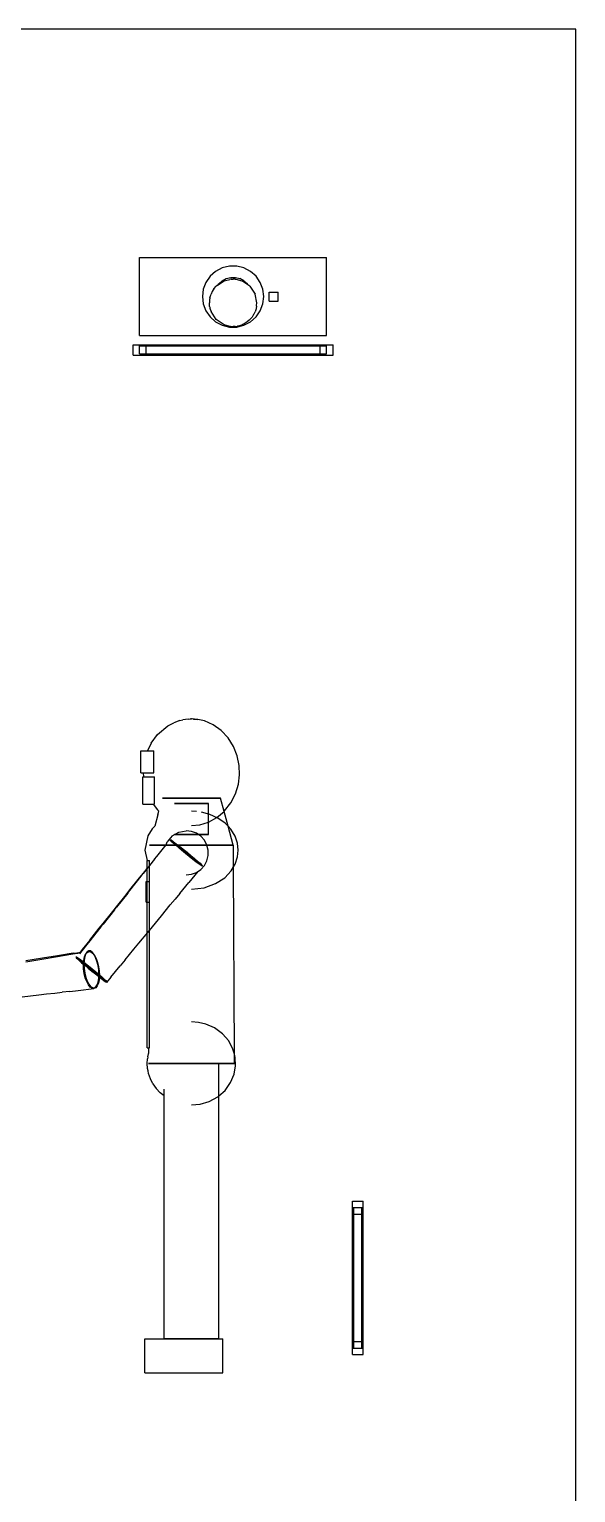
# Model space of a CAD drawing. Header units: millimetres. Extents: x -610 to 577, y -771 to 522.
# Drawn here: x 367 to 577, y -41 to 522 of the extents above; entities that cross this region are included whole.
import ezdxf

# ---------------------------------------------------------------- set-up
doc = ezdxf.new("R2010")
doc.units = ezdxf.units.MM
for name, color, linetype in [('BORDER', 7, 'Continuous'), ('HIDDEN', 8, 'Continuous'), ('VISIBLE', 7, 'Continuous')]:
    doc.layers.add(name, color=color, linetype=linetype)

msp = doc.modelspace()

# ---------------------------------------------------------------- linework, layer by layer
at = {"layer": 'BORDER'}
msp.add_lwpolyline([(-609.94, -771.14), (576.85, -771.14), (576.85, 521.85), (-609.94, 521.85)], close=True, dxfattribs=at)
at = {"layer": 'HIDDEN'}
for points in [[(409, 434), (481, 434)], [(409, 434), (481, 434)], [(409, 404), (409, 434)], [(409, 404), (409, 434)], [(409, 434), (481, 434)], [(409, 404), (409, 434)], [(481, 404), (481, 434)], [(481, 404), (481, 434)], [(481, 404), (481, 434)], [(438.3, 428.71), (436.17, 426.82)], [(440.82, 430.03), (438.3, 428.71)], [(443.58, 430.71), (440.82, 430.03)], [(446.42, 430.71), (443.58, 430.71)], [(449.18, 430.03), (446.42, 430.71)], [(451.7, 428.71), (449.18, 430.03)], [(453.83, 426.82), (451.7, 428.71)], [(434.55, 424.48), (433.54, 421.82)], [(436.17, 426.82), (434.55, 424.48)], [(455.45, 424.48), (453.83, 426.82)], [(456.46, 421.82), (455.45, 424.48)], [(433.54, 421.82), (433.2, 419)], [(433.2, 419), (433.54, 416.18)], [(456.8, 419), (456.46, 421.82)], [(456.46, 416.18), (456.8, 419)], [(458.85, 420.75), (462.35, 420.75)], [(458.85, 420.75), (462.35, 420.75)], [(458.85, 417.25), (458.85, 420.75)], [(458.85, 417.25), (458.85, 420.75)], [(458.85, 420.75), (462.35, 420.75)], [(458.85, 417.25), (458.85, 420.75)], [(458.85, 417.25), (462.35, 417.25)], [(458.85, 417.25), (462.35, 417.25)], [(458.85, 417.25), (462.35, 417.25)], [(462.35, 417.25), (462.35, 420.75)], [(462.35, 417.25), (462.35, 420.75)], [(462.35, 417.25), (462.35, 420.75)], [(433.54, 416.18), (434.55, 413.52)], [(434.55, 413.52), (436.17, 411.18)], [(436.17, 411.18), (438.3, 409.29)], [(451.7, 409.29), (453.83, 411.18)], [(453.83, 411.18), (455.45, 413.52)], [(455.45, 413.52), (456.46, 416.18)], [(438.3, 409.29), (440.82, 407.97)], [(440.82, 407.97), (443.58, 407.29)], [(443.58, 407.29), (446.42, 407.29)], [(446.42, 407.29), (449.18, 407.97)], [(449.18, 407.97), (451.7, 409.29)], [(406.5, 400.5), (483.5, 400.5)], [(406.5, 400.5), (483.5, 400.5)], [(406.5, 396.5), (406.5, 400.5)], [(406.5, 396.5), (406.5, 400.5)], [(406.5, 400.5), (483.5, 400.5)], [(406.5, 400.5), (483.5, 400.5)], [(406.5, 396.5), (406.5, 400.5)], [(406.5, 396.5), (406.5, 400.5)], [(406.5, 400.5), (411.5, 400.5)], [(406.5, 400.5), (411.5, 400.5)], [(406.5, 396.5), (406.5, 400.5)], [(406.5, 396.5), (406.5, 400.5)], [(406.5, 400.5), (483.5, 400.5)], [(406.5, 400.5), (483.5, 400.5)], [(406.5, 396.5), (406.5, 400.5)], [(406.5, 396.5), (406.5, 400.5)], [(406.5, 400.5), (483.5, 400.5)], [(406.5, 396.5), (406.5, 400.5)], [(406.5, 400.5), (411.5, 400.5)], [(406.5, 400.5), (411.5, 400.5)], [(406.5, 396.5), (406.5, 400.5)], [(406.5, 396.5), (406.5, 400.5)], [(409, 404), (481, 404)], [(409, 404), (481, 404)], [(409, 404), (481, 404)], [(409, 400), (481, 400)], [(409, 400), (481, 400)], [(409, 397), (409, 400)], [(409, 397), (409, 400)], [(409, 400), (481, 400)], [(409, 400), (481, 400)], [(409, 397), (409, 400)], [(409, 397), (409, 400)], [(411.5, 396.5), (411.5, 400.5)], [(411.5, 396.5), (411.5, 400.5)], [(411.5, 396.5), (411.5, 400.5)], [(411.5, 396.5), (411.5, 400.5)], [(478.5, 400.5), (483.5, 400.5)], [(478.5, 400.5), (483.5, 400.5)], [(478.5, 396.5), (478.5, 400.5)], [(478.5, 396.5), (478.5, 400.5)], [(478.5, 400.5), (483.5, 400.5)], [(478.5, 400.5), (483.5, 400.5)], [(478.5, 396.5), (478.5, 400.5)], [(478.5, 396.5), (478.5, 400.5)], [(481, 397), (481, 400)], [(481, 397), (481, 400)], [(481, 397), (481, 400)], [(481, 397), (481, 400)], [(483.5, 396.5), (483.5, 400.5)], [(483.5, 396.5), (483.5, 400.5)], [(483.5, 396.5), (483.5, 400.5)], [(483.5, 396.5), (483.5, 400.5)], [(483.5, 396.5), (483.5, 400.5)], [(483.5, 396.5), (483.5, 400.5)], [(483.5, 396.5), (483.5, 400.5)], [(483.5, 396.5), (483.5, 400.5)], [(483.5, 396.5), (483.5, 400.5)], [(483.5, 396.5), (483.5, 400.5)], [(483.5, 396.5), (483.5, 400.5)], [(406.5, 396.5), (483.5, 396.5)], [(406.5, 396.5), (483.5, 396.5)], [(406.5, 396.5), (483.5, 396.5)], [(406.5, 396.5), (483.5, 396.5)], [(406.5, 396.5), (411.5, 396.5)], [(406.5, 396.5), (411.5, 396.5)], [(406.5, 396.5), (483.5, 396.5)], [(406.5, 396.5), (483.5, 396.5)], [(406.5, 396.5), (483.5, 396.5)], [(406.5, 396.5), (411.5, 396.5)], [(406.5, 396.5), (411.5, 396.5)], [(409, 397), (481, 397)], [(409, 397), (481, 397)], [(409, 397), (481, 397)], [(409, 397), (481, 397)], [(478.5, 396.5), (483.5, 396.5)], [(478.5, 396.5), (483.5, 396.5)], [(478.5, 396.5), (483.5, 396.5)], [(478.5, 396.5), (483.5, 396.5)], [(431.48, 256.31), (429, 256.5)], [(409.5, 235.75), (409.5, 244.25)], [(409.5, 244.25), (414.5, 244.25)], [(414.5, 235.75), (414.5, 244.25)], [(409.5, 235.75), (414.5, 235.75)], [(410.25, 223.75), (410.25, 234.25)], [(410.25, 234.25), (414.75, 234.25)], [(414.18, 234.25), (414.75, 234.25)], [(414.75, 223.75), (414.75, 234.25)], [(414.75, 231.97), (414.75, 234.25)], [(414.75, 230.8), (414.75, 231.22)], [(417.8, 226), (417.82, 226)], [(417.99, 226), (417.8, 226)], [(417.82, 226), (418.32, 226)], [(418.78, 226), (417.99, 226)], [(418.32, 226), (419.4, 226)], [(420.09, 226), (418.78, 226)], [(419.4, 226), (420.9, 226)], [(421.72, 226), (420.09, 226)], [(420.9, 226), (422.62, 226)], [(423.29, 226), (421.72, 226)], [(422.62, 226), (424.47, 226)], [(424.55, 226), (423.29, 226)], [(424.47, 226), (425.81, 226)], [(425.98, 226), (424.55, 226)], [(427.55, 226), (425.98, 226)], [(429.23, 226), (427.55, 226)], [(430.97, 226), (429.23, 226)], [(432.91, 226), (430.97, 226)], [(432.15, 226), (433.67, 226)], [(434.93, 226), (432.91, 226)], [(433.67, 226), (435.25, 226)], [(436.89, 226), (434.93, 226)], [(435.25, 226), (436.65, 226)], [(436.65, 226), (437.84, 226)], [(438.71, 226), (436.89, 226)], [(437.84, 226), (439.04, 226)], [(439.86, 226), (438.71, 226)], [(439.04, 226), (439.87, 226)], [(440.2, 226), (439.86, 226)], [(439.87, 226), (440.12, 226)], [(440.12, 226), (440.2, 226)], [(441.54, 220.96), (440.2, 226)], [(410.25, 223.75), (414.75, 223.75)], [(422.5, 224), (422.69, 224)], [(422.69, 224), (422.5, 224)], [(422.69, 224), (423.24, 224)], [(423.24, 224), (422.69, 224)], [(423.24, 224), (424.13, 224)], [(424.13, 224), (423.24, 224)], [(424.13, 224), (425.31, 224)], [(425.31, 224), (424.13, 224)], [(425.31, 224), (426.7, 224)], [(426.7, 224), (425.31, 224)], [(426.7, 224), (428.22, 224)], [(428.22, 224), (426.7, 224)], [(428.22, 224), (429.78, 224)], [(429.78, 224), (428.22, 224)], [(430.87, 220.87), (429, 221)], [(429.78, 224), (431.3, 224)], [(431.3, 224), (429.78, 224)], [(431.3, 224), (432.69, 224)], [(432.69, 224), (431.3, 224)], [(432.69, 224), (433.87, 224)], [(433.87, 224), (432.69, 224)], [(436.05, 219.8), (432.79, 220.66)], [(433.87, 224), (434.76, 224)], [(434.76, 224), (433.87, 224)], [(434.76, 224), (435.31, 224)], [(435.31, 224), (434.76, 224)], [(435.31, 224), (435.5, 224)], [(435.5, 224), (435.31, 224)], [(435.5, 212), (435.5, 224)], [(439.16, 218.38), (436.05, 219.8)], [(438.81, 218.62), (441.54, 220.96)], [(429, 215.5), (432.26, 215.82)], [(432.26, 215.82), (435.59, 216.84)], [(435.59, 216.84), (438.81, 218.62)], [(441.93, 216.44), (439.16, 218.38)], [(443.07, 215.23), (441.93, 216.44)], [(445, 208), (443.07, 215.23)], [(420.78, 210.03), (420.84, 209.94)], [(420.81, 210.03), (420.78, 210.03)], [(420.8, 210.05), (420.89, 210.05)], [(420.81, 209.99), (420.8, 210.05)], [(421.13, 209.83), (420.81, 210.03)], [(421.09, 209.65), (420.81, 209.99)], [(420.84, 209.94), (421.24, 209.55)], [(420.89, 210.05), (421.32, 209.81)], [(421.71, 209.03), (421.09, 209.65)], [(421.8, 209.36), (421.13, 209.83)], [(421.24, 209.55), (421.97, 208.91)], [(421.32, 209.81), (422.09, 209.29)], [(422.64, 208.19), (421.71, 209.03)], [(422.77, 208.62), (421.8, 209.36)], [(421.97, 208.91), (422.99, 208.03)], [(422.09, 209.29), (423.14, 208.52)], [(422.5, 212), (422.69, 212)], [(422.69, 212), (422.5, 212)], [(422.69, 212), (423.24, 212)], [(423.24, 212), (422.69, 212)], [(423.98, 207.68), (422.77, 208.62)], [(423.14, 208.52), (424.42, 207.55)], [(423.24, 212), (424.13, 212)], [(424.13, 212), (423.24, 212)], [(424.13, 212), (425.31, 212)], [(425.31, 212), (424.13, 212)], [(425.31, 212), (426.7, 212)], [(426.7, 212), (425.31, 212)], [(426.7, 212), (428.22, 212)], [(428.22, 212), (426.7, 212)], [(429.03, 213.25), (427, 213.5)], [(428.22, 212), (429.78, 212)], [(429.78, 212), (428.22, 212)], [(430.95, 212.53), (429.03, 213.25)], [(429.78, 212), (431.3, 212)], [(431.3, 212), (429.78, 212)], [(432.64, 211.36), (430.95, 212.53)], [(431.3, 212), (432.69, 212)], [(432.69, 212), (431.3, 212)], [(434, 209.83), (432.64, 211.36)], [(432.69, 212), (433.87, 212)], [(433.87, 212), (432.69, 212)], [(433.87, 212), (434.76, 212)], [(434.76, 212), (433.87, 212)], [(434.95, 208.01), (434, 209.83)], [(434.76, 212), (435.31, 212)], [(435.31, 212), (434.76, 212)], [(435.31, 212), (435.5, 212)], [(435.5, 212), (435.31, 212)], [(412.83, 208), (412.88, 208)], [(413.03, 208), (412.83, 208)], [(412.88, 208), (413.63, 208)], [(413, 208), (413.13, 208)], [(413.11, 208), (413, 208)], [(414.03, 208), (413.03, 208)], [(414, 208), (413.11, 208)], [(413.13, 208), (414.06, 208)], [(413.63, 208), (415.14, 208)], [(415.66, 208), (414, 208)], [(415.75, 208), (414.03, 208)], [(414.06, 208), (415.75, 208)], [(415.14, 208), (417.21, 208)], [(417.85, 208), (415.66, 208)], [(417.95, 208), (415.75, 208)], [(415.75, 208), (417.95, 208)], [(417.21, 208), (419.59, 208)], [(420.04, 208), (417.85, 208)], [(420.11, 208), (417.95, 208)], [(417.95, 208), (420.42, 208)], [(419.59, 208), (422.13, 208)], [(421.74, 208), (420.04, 208)], [(421.8, 208), (420.11, 208)], [(420.42, 208), (423.1, 208)], [(423.64, 208), (421.74, 208)], [(423.68, 208), (421.8, 208)], [(422.13, 208), (424.78, 208)], [(423.82, 207.15), (422.64, 208.19)], [(422.99, 208.03), (424.24, 206.98)], [(423.1, 208), (425.94, 208)], [(425.76, 208), (423.64, 208)], [(425.78, 208), (423.68, 208)], [(425.19, 205.99), (423.82, 207.15)], [(425.37, 206.58), (423.98, 207.68)], [(424.24, 206.98), (425.66, 205.82)], [(424.42, 207.55), (425.84, 206.43)], [(424.78, 208), (427.19, 208)], [(426.67, 204.77), (425.19, 205.99)], [(426.85, 205.39), (425.37, 206.58)], [(425.66, 205.82), (427.15, 204.61)], [(428.06, 208), (425.76, 208)], [(428.05, 208), (425.78, 208)], [(425.84, 206.43), (427.33, 205.23)], [(425.94, 208), (428.76, 208)], [(428.16, 203.57), (426.67, 204.77)], [(428.34, 204.18), (426.85, 205.39)], [(427.15, 204.61), (428.63, 203.42)], [(427.19, 208), (429.51, 208)], [(427.33, 205.23), (428.81, 204.01)], [(430.44, 208), (428.05, 208)], [(430.49, 208), (428.06, 208)], [(429.58, 202.45), (428.16, 203.57)], [(429.76, 203.02), (428.34, 204.18)], [(428.63, 203.42), (430.02, 202.32)], [(428.76, 208), (431.44, 208)], [(428.81, 204.01), (430.18, 202.85)], [(429.51, 208), (431.89, 208)], [(431.01, 201.97), (429.76, 203.02)], [(430.18, 202.85), (431.36, 201.81)], [(432.87, 208), (430.44, 208)], [(433.23, 208), (430.49, 208)], [(431.44, 208), (433.87, 208)], [(431.89, 208), (434.28, 208)], [(435.53, 208), (432.87, 208)], [(436.19, 208), (433.23, 208)], [(433.87, 208), (436.22, 208)], [(434.28, 208), (436.57, 208)], [(435.44, 206.02), (434.95, 208.01)], [(434.95, 201.99), (435.44, 203.98)], [(435.44, 203.98), (435.44, 206.02)], [(438.48, 208), (435.53, 208)], [(439.16, 208), (436.19, 208)], [(436.22, 208), (438.39, 208)], [(436.57, 208), (438.69, 208)], [(438.39, 208), (440.31, 208)], [(441.41, 208), (438.48, 208)], [(438.69, 208), (440.56, 208)], [(442.07, 208), (439.16, 208)], [(440.31, 208), (441.92, 208)], [(440.56, 208), (442.58, 208)], [(444.01, 208), (441.41, 208)], [(441.92, 208), (443.53, 208)], [(444.26, 208), (442.07, 208)], [(442.58, 208), (444.13, 208)], [(443.53, 208), (444.61, 208)], [(445.17, 208), (444.01, 208)], [(444.13, 208), (444.93, 208)], [(445, 208), (444.26, 208)], [(444.61, 208), (444.91, 208)], [(444.91, 208), (445, 208)], [(444.93, 208), (445.17, 208)], [(445.2, 199.63), (445.17, 208)], [(411.9, 130), (411.9, 202)], [(411.9, 202), (412.9, 202)], [(411.9, 174.09), (411.9, 198.86)], [(411.99, 202), (412.9, 202)], [(412.9, 130), (412.9, 202)], [(412.9, 130), (412.9, 202)], [(429.03, 196.75), (430.95, 197.47)], [(429.03, 196.75), (430.95, 197.47)], [(430.86, 201.48), (429.58, 202.45)], [(430.02, 202.32), (431.23, 201.38)], [(431.91, 200.71), (430.86, 201.48)], [(430.95, 197.47), (432.64, 198.64)], [(430.95, 197.47), (431.45, 197.82)], [(432.03, 201.09), (431.01, 201.97)], [(431.23, 201.38), (432.2, 200.64)], [(431.36, 201.81), (432.29, 200.97)], [(432.68, 200.19), (431.91, 200.71)], [(432.76, 200.45), (432.03, 201.09)], [(432.2, 200.64), (432.87, 200.17)], [(432.29, 200.97), (432.91, 200.35)], [(432.64, 198.64), (434, 200.17)], [(433.11, 199.95), (432.68, 200.19)], [(433.16, 200.06), (432.76, 200.45)], [(432.87, 200.17), (433.19, 199.97)], [(432.91, 200.35), (433.19, 200.01)], [(433.2, 199.95), (433.11, 199.95)], [(433.22, 199.97), (433.16, 200.06)], [(433.19, 200.01), (433.2, 199.95)], [(433.19, 199.97), (433.22, 199.97)], [(434, 200.17), (434.95, 201.99)], [(441.79, 195.44), (444.28, 198.06)], [(444.28, 198.06), (445.2, 199.63)], [(411.6, 186), (411.6, 194)], [(411.6, 194), (412.8, 194)], [(411.6, 186), (411.6, 194)], [(411.6, 194), (412.8, 194)], [(412.8, 186), (412.8, 194)], [(412.8, 186), (412.8, 194)], [(427, 196.5), (429.03, 196.75)], [(427, 196.5), (429.03, 196.75)], [(429, 191), (433.9, 191.57)], [(433.9, 191.57), (438.29, 193.15)], [(438.29, 193.15), (441.79, 195.44)], [(411.6, 186), (412.8, 186)], [(411.6, 186), (412.8, 186)], [(384.67, 164.62), (384.73, 164.53)], [(384.7, 164.62), (384.67, 164.62)], [(384.69, 164.95), (384.77, 164.95)], [(384.69, 164.9), (384.69, 164.95)], [(384.96, 164.57), (384.69, 164.9)], [(385, 164.43), (384.7, 164.62)], [(384.73, 164.53), (385.1, 164.17)], [(384.77, 164.95), (385.18, 164.72)], [(385.54, 164), (384.96, 164.57)], [(385.56, 164.03), (385, 164.43)], [(385.1, 164.17), (385.78, 163.56)], [(385.18, 164.72), (385.9, 164.24)], [(386.41, 163.2), (385.54, 164)], [(385.78, 163.56), (386.74, 162.75)], [(385.9, 164.24), (386.88, 163.52)], [(386.88, 163.52), (388.08, 162.61)], [(387.47, 162.56), (387.54, 163.6)], [(387.54, 163.6), (387.82, 164.95)], [(387.7, 163.74), (387.62, 162.15)], [(387.94, 165.13), (387.7, 163.74)], [(387.82, 164.95), (388.26, 166.02)], [(388.33, 166.23), (387.94, 165.13)], [(388.26, 166.02), (388.83, 166.72)], [(388.85, 166.98), (388.33, 166.23)], [(388.83, 166.72), (389.47, 167.03)], [(389.46, 167.34), (388.85, 166.98)], [(389.54, 167.35), (389.46, 167.34)], [(389.47, 167.03), (390.22, 166.93)], [(390.13, 167.28), (389.54, 167.35)], [(390.83, 166.81), (390.13, 167.28)], [(390.22, 166.93), (390.96, 166.41)], [(391.5, 165.96), (390.83, 166.81)], [(390.96, 166.41), (391.67, 165.52)], [(392.12, 164.78), (391.5, 165.96)], [(391.67, 165.52), (392.32, 164.3)], [(392.64, 163.33), (392.12, 164.78)], [(392.32, 164.3), (392.86, 162.83)], [(393.04, 161.7), (392.64, 163.33)], [(387.52, 162.23), (386.41, 163.2)], [(386.74, 162.75), (387.91, 161.76)], [(388.81, 161.15), (387.52, 162.23)], [(387.62, 162.15), (387.71, 160.45)], [(387.71, 160.45), (387.96, 158.73)], [(387.91, 161.76), (389.24, 160.67)], [(387.96, 158.73), (388.36, 157.1)], [(388.08, 162.61), (389.41, 161.56)], [(390.19, 160), (388.81, 161.15)], [(389.24, 160.67), (390.64, 159.53)], [(389.41, 161.56), (390.81, 160.43)], [(391.59, 158.88), (390.19, 160)], [(390.64, 159.53), (392.03, 158.42)], [(390.81, 160.43), (392.19, 159.29)], [(392.92, 157.83), (391.59, 158.88)], [(392.03, 158.42), (393.33, 157.39)], [(392.19, 159.29), (393.48, 158.2)], [(392.86, 162.83), (393.26, 161.18)], [(394.12, 156.91), (392.92, 157.83)], [(393.29, 159.98), (393.04, 161.7)], [(393.26, 161.18), (393.5, 159.47)], [(393.38, 158.28), (393.29, 159.98)], [(393.3, 156.69), (393.38, 158.28)], [(393.48, 158.2), (394.59, 157.23)], [(393.5, 159.47), (393.57, 157.77)], [(393.57, 157.77), (393.53, 157.24)], [(388.36, 157.1), (388.88, 155.65)], [(388.88, 155.65), (389.5, 154.47)], [(389.5, 154.47), (390.17, 153.62)], [(390.17, 153.62), (390.87, 153.15)], [(390.87, 153.15), (391.41, 153.07)], [(391.41, 153.07), (391.54, 153.1)], [(391.54, 153.1), (392.15, 153.45)], [(392.15, 153.45), (392.67, 154.21)], [(392.67, 154.21), (393.06, 155.31)], [(393.06, 155.31), (393.3, 156.69)], [(393.33, 157.39), (393.53, 157.23)], [(395.1, 156.19), (394.12, 156.91)], [(394.59, 157.23), (395.46, 156.43)], [(395.82, 155.71), (395.1, 156.19)], [(395.46, 156.43), (396.04, 155.86)], [(396.23, 155.48), (395.82, 155.71)], [(396.04, 155.86), (396.31, 155.53)], [(396.31, 155.48), (396.23, 155.48)], [(396.31, 155.53), (396.31, 155.48)], [(431.71, 139.79), (429, 140)], [(434.5, 139.14), (431.71, 139.79)], [(437.88, 137.65), (434.5, 139.14)], [(440.9, 135.43), (437.88, 137.65)], [(443.32, 132.63), (440.9, 135.43)], [(411.9, 130), (412.9, 130)], [(412.54, 130), (412.9, 130)], [(444.97, 129.47), (443.32, 132.63)], [(412.5, 124), (412.52, 124)], [(412.79, 124), (412.5, 124)], [(412.52, 124), (413.13, 124)], [(413.92, 124), (412.79, 124)], [(413.13, 124), (414.55, 124)], [(415.73, 124), (413.92, 124)], [(414.55, 124), (415.39, 124)], [(417.99, 124), (415.73, 124)], [(420.18, 124), (417.99, 124)], [(418.5, 124), (418.81, 124)], [(418.81, 124), (418.5, 124)], [(418.5, 124), (418.81, 124)], [(418.81, 124), (418.5, 124)], [(418.81, 124), (419.7, 124)], [(419.7, 124), (418.81, 124)], [(418.81, 124), (419.7, 124)], [(419.7, 124), (418.81, 124)], [(419.7, 124), (421.14, 124)], [(421.14, 124), (419.7, 124)], [(419.7, 124), (421.14, 124)], [(421.14, 124), (419.7, 124)], [(421.91, 124), (420.18, 124)], [(421.14, 124), (423.04, 124)], [(423.04, 124), (421.14, 124)], [(421.14, 124), (423.04, 124)], [(423.04, 124), (421.14, 124)], [(423.85, 124), (421.91, 124)], [(423.04, 124), (425.28, 124)], [(425.28, 124), (423.04, 124)], [(423.04, 124), (425.28, 124)], [(425.28, 124), (423.04, 124)], [(425.99, 124), (423.85, 124)], [(425.28, 124), (427.73, 124)], [(427.73, 124), (425.28, 124)], [(425.28, 124), (427.73, 124)], [(427.73, 124), (425.28, 124)], [(428.3, 124), (425.99, 124)], [(427.73, 124), (430.27, 124)], [(430.27, 124), (427.73, 124)], [(427.73, 124), (430.27, 124)], [(430.27, 124), (427.73, 124)], [(430.72, 124), (428.3, 124)], [(430.27, 124), (432.72, 124)], [(432.72, 124), (430.27, 124)], [(430.27, 124), (432.72, 124)], [(432.72, 124), (430.27, 124)], [(433.18, 124), (430.72, 124)], [(432.72, 124), (434.96, 124)], [(434.96, 124), (432.72, 124)], [(432.72, 124), (434.96, 124)], [(434.96, 124), (432.72, 124)], [(435.85, 124), (433.18, 124)], [(434.96, 124), (436.86, 124)], [(436.86, 124), (434.96, 124)], [(434.96, 124), (436.86, 124)], [(436.86, 124), (434.96, 124)], [(438.81, 124), (435.85, 124)], [(436.86, 124), (438.3, 124)], [(438.3, 124), (436.86, 124)], [(436.86, 124), (438.3, 124)], [(438.3, 124), (436.86, 124)], [(438.3, 124), (439.19, 124)], [(439.19, 124), (438.3, 124)], [(438.3, 124), (439.19, 124)], [(439.19, 124), (438.3, 124)], [(441.75, 124), (438.81, 124)], [(439.19, 124), (439.5, 124)], [(439.5, 124), (439.19, 124)], [(439.19, 124), (439.5, 124)], [(439.5, 124), (439.19, 124)], [(439.5, 114.01), (439.5, 124)], [(439.5, 18), (439.5, 124)], [(441.16, 124), (441.47, 124)], [(444.34, 124), (441.75, 124)], [(442.19, 124), (443.61, 124)], [(443.61, 124), (444.77, 124)], [(445.5, 124), (444.34, 124)], [(445.49, 127.54), (444.97, 129.47)], [(445.15, 124), (445.5, 124)], [(445.5, 124), (445.49, 127.54)], [(429, 108), (432.4, 108.32)], [(432.4, 108.32), (435.85, 109.36)], [(435.85, 109.36), (439.12, 111.15)], [(439.12, 111.15), (439.5, 111.48)], [(491, 71), (495, 71)], [(491, 66), (491, 71)], [(491, 68.5), (495, 68.5)], [(491, 68.5), (495, 68.5)], [(491, 14.5), (491, 68.5)], [(491, 14.5), (491, 68.5)], [(491, 68.5), (495, 68.5)], [(491, 14.5), (491, 68.5)], [(491.5, 68.5), (494.5, 68.5)], [(491.5, 68.5), (494.5, 68.5)], [(491.5, 14.5), (491.5, 68.5)], [(491.5, 14.5), (491.5, 68.5)], [(494.5, 14.5), (494.5, 68.5)], [(494.5, 14.5), (494.5, 68.5)], [(495, 66), (495, 71)], [(495, 14.5), (495, 68.5)], [(495, 14.5), (495, 68.5)], [(495, 14.5), (495, 68.5)], [(491, 66), (495, 66)], [(411, 5), (411, 18)], [(411, 18), (441, 18)], [(411, 5), (411, 18)], [(411, 18), (441, 18)], [(411, 5), (411, 18)], [(411, 18), (441, 18)], [(418.5, 18), (418.81, 18)], [(418.81, 18), (418.5, 18)], [(418.5, 18), (418.81, 18)], [(418.81, 18), (418.5, 18)], [(418.81, 18), (419.7, 18)], [(419.7, 18), (418.81, 18)], [(418.81, 18), (419.7, 18)], [(419.7, 18), (418.81, 18)], [(419.7, 18), (421.14, 18)], [(421.14, 18), (419.7, 18)], [(419.7, 18), (421.14, 18)], [(421.14, 18), (419.7, 18)], [(421.14, 18), (422.88, 18)], [(423.04, 18), (421.14, 18)], [(421.14, 18), (423.04, 18)], [(423.04, 18), (421.14, 18)], [(425.28, 18), (423.04, 18)], [(423.04, 18), (425.28, 18)], [(425.28, 18), (423.04, 18)], [(427.73, 18), (425.28, 18)], [(425.28, 18), (427.73, 18)], [(427.73, 18), (425.28, 18)], [(430.27, 18), (427.73, 18)], [(427.73, 18), (430.27, 18)], [(430.27, 18), (427.73, 18)], [(432.72, 18), (430.27, 18)], [(430.27, 18), (432.72, 18)], [(432.72, 18), (430.27, 18)], [(434.96, 18), (432.72, 18)], [(432.72, 18), (434.96, 18)], [(434.96, 18), (432.72, 18)], [(436.86, 18), (434.96, 18)], [(434.96, 18), (436.86, 18)], [(436.86, 18), (434.96, 18)], [(435.12, 18), (436.86, 18)], [(436.86, 18), (438.3, 18)], [(438.3, 18), (436.86, 18)], [(436.86, 18), (438.3, 18)], [(438.3, 18), (436.86, 18)], [(438.3, 18), (439.19, 18)], [(439.19, 18), (438.3, 18)], [(438.3, 18), (439.19, 18)], [(439.19, 18), (438.3, 18)], [(439.19, 18), (439.5, 18)], [(439.5, 18), (439.19, 18)], [(439.19, 18), (439.5, 18)], [(439.5, 18), (439.19, 18)], [(441, 5), (441, 18)], [(441, 5), (441, 18)], [(441, 5), (441, 18)], [(491, 17), (495, 17)], [(491, 12), (491, 17)], [(495, 12), (495, 17)], [(491, 14.5), (495, 14.5)], [(491, 14.5), (495, 14.5)], [(491, 14.5), (495, 14.5)], [(491, 12), (495, 12)], [(491.5, 14.5), (494.5, 14.5)], [(491.5, 14.5), (494.5, 14.5)], [(411, 5), (441, 5)], [(411, 5), (441, 5)], [(411, 5), (441, 5)]]:
    msp.add_lwpolyline(points, dxfattribs=at)
at = {"layer": 'VISIBLE'}
for points in [[(409, 434), (481, 434)], [(409, 404), (409, 434)], [(481, 404), (481, 434)], [(438.3, 428.71), (436.17, 426.82)], [(440.82, 430.03), (438.3, 428.71)], [(443.58, 430.71), (440.82, 430.03)], [(446.42, 430.71), (443.58, 430.71)], [(449.18, 430.03), (446.42, 430.71)], [(451.7, 428.71), (449.18, 430.03)], [(453.83, 426.82), (451.7, 428.71)], [(434.55, 424.48), (433.54, 421.82)], [(436.17, 426.82), (434.55, 424.48)], [(437.61, 421.94), (438.55, 423.05)], [(438.86, 423.21), (438.55, 423.05)], [(438.86, 423.21), (441.61, 425.07)], [(439.08, 423.36), (439.46, 423.91)], [(440.8, 425.09), (439.46, 423.91)], [(440.8, 425.09), (442.38, 425.92)], [(441.61, 425.07), (443.79, 425.64)], [(442.38, 425.92), (444.11, 426.35)], [(444.31, 425.69), (443.79, 425.64)], [(444.11, 426.35), (445.89, 426.35)], [(444.31, 425.69), (445, 425.72)], [(445.82, 425.68), (445, 425.72)], [(445.82, 425.68), (445.99, 425.67)], [(445.89, 426.35), (447.62, 425.92)], [(445.99, 425.67), (446.1, 425.65)], [(446.1, 425.65), (448.39, 425.07)], [(449.2, 425.09), (447.62, 425.92)], [(451.45, 423.05), (448.39, 425.07)], [(449.2, 425.09), (450.54, 423.91)], [(450.87, 423.43), (450.54, 423.91)], [(451.45, 423.05), (453.48, 419.96)], [(455.45, 424.48), (453.83, 426.82)], [(456.46, 421.82), (455.45, 424.48)], [(433.54, 421.82), (433.2, 419)], [(433.2, 419), (433.54, 416.18)], [(435.93, 417.56), (435.88, 416.6)], [(435.98, 417.92), (435.93, 417.56)], [(436.02, 418.22), (435.98, 417.92)], [(436.09, 418.53), (436.02, 418.22)], [(436.09, 418.53), (436.17, 418.88)], [(436.17, 418.88), (436.52, 419.96)], [(437.01, 421), (436.52, 419.96)], [(437.37, 421.59), (437.01, 421)], [(437.61, 421.94), (437.37, 421.59)], [(454.12, 416.6), (453.48, 419.96)], [(456.8, 419), (456.46, 421.82)], [(456.46, 416.18), (456.8, 419)], [(458.85, 420.75), (462.35, 420.75)], [(458.85, 417.25), (458.85, 420.75)], [(458.85, 417.25), (462.35, 417.25)], [(462.35, 417.25), (462.35, 420.75)], [(433.54, 416.18), (434.55, 413.52)], [(434.55, 413.52), (436.17, 411.18)], [(435.94, 415.56), (435.88, 416.6)], [(435.99, 415.21), (435.94, 415.56)], [(435.99, 415.21), (436.04, 414.9)], [(436.04, 414.9), (436.1, 414.6)], [(436.1, 414.6), (436.19, 414.23)], [(436.17, 411.18), (438.3, 409.29)], [(436.19, 414.23), (436.52, 413.24)], [(438.55, 410.15), (436.52, 413.24)], [(451.7, 409.29), (453.83, 411.18)], [(452.31, 411.15), (452.08, 410.85)], [(452.91, 412.06), (452.31, 411.15)], [(452.91, 412.06), (453.1, 412.41)], [(453.1, 412.41), (453.45, 413.16)], [(453.83, 414.32), (453.45, 413.16)], [(453.91, 414.67), (453.83, 414.32)], [(453.83, 411.18), (455.45, 413.52)], [(453.98, 414.98), (453.91, 414.67)], [(454.02, 415.28), (453.98, 414.98)], [(454.02, 415.28), (454.07, 415.64)], [(454.07, 415.64), (454.12, 416.6)], [(455.45, 413.52), (456.46, 416.18)], [(438.3, 409.29), (440.82, 407.97)], [(441.52, 408.17), (438.55, 410.15)], [(440.82, 407.97), (443.58, 407.29)], [(443.34, 407.63), (441.52, 408.17)], [(443.42, 407.61), (443.34, 407.63)], [(443.96, 407.54), (443.42, 407.61)], [(443.58, 407.29), (446.42, 407.29)], [(443.96, 407.54), (444.18, 407.52)], [(444.18, 407.52), (445, 407.48)], [(445.82, 407.52), (445, 407.48)], [(445.82, 407.52), (445.96, 407.53)], [(445.96, 407.53), (446.58, 407.62)], [(446.42, 407.29), (449.18, 407.97)], [(446.66, 407.63), (446.58, 407.62)], [(446.66, 407.63), (447.94, 407.97)], [(447.94, 407.97), (448.36, 408.12)], [(449.31, 408.58), (448.36, 408.12)], [(449.18, 407.97), (451.7, 409.29)], [(450.39, 409.24), (449.31, 408.58)], [(451.19, 409.95), (450.39, 409.24)], [(451.45, 410.15), (451.19, 409.95)], [(452.08, 410.85), (451.45, 410.15)], [(406.5, 400.5), (483.5, 400.5)], [(406.5, 396.5), (406.5, 400.5)], [(409, 404), (481, 404)], [(483.5, 396.5), (483.5, 400.5)], [(406.5, 396.5), (483.5, 396.5)], [(415.92, 250.5), (419.95, 253.88)], [(419.95, 253.88), (422.19, 255.06)], [(424.51, 255.89), (422.19, 255.06)], [(424.51, 255.89), (425.63, 256.16)], [(427.68, 256.49), (425.63, 256.16)], [(427.68, 256.49), (428.69, 256.5)], [(429.48, 256.52), (428.45, 256.48)], [(428.93, 256.51), (428.69, 256.5)], [(428.93, 256.51), (429.05, 256.51)], [(429.78, 256.47), (429.48, 256.52)], [(429.73, 256.48), (429.78, 256.48)], [(429.78, 256.48), (430.46, 256.43)], [(429.78, 256.47), (430.46, 256.43)], [(430.46, 256.43), (431.48, 256.31)], [(434.03, 255.73), (431.48, 256.31)], [(437.33, 254.3), (434.03, 255.73)], [(440.42, 252.13), (437.33, 254.3)], [(413.52, 247.22), (415.92, 250.5)], [(443.09, 249.29), (440.42, 252.13)], [(445.18, 245.95), (443.09, 249.29)], [(409.5, 235.75), (409.5, 244.25)], [(409.5, 244.25), (414.5, 244.25)], [(413.52, 247.22), (412.13, 244.25)], [(414.5, 235.75), (414.5, 244.25)], [(446.6, 242.32), (445.18, 245.95)], [(447.35, 238.63), (446.6, 242.32)], [(447.48, 235.06), (447.35, 238.63)], [(409.5, 235.75), (414.5, 235.75)], [(410.25, 223.75), (410.25, 234.25)], [(410.25, 234.25), (414.18, 234.25)], [(410.63, 234.25), (410.52, 235.75)], [(414.75, 231.22), (414.75, 231.97)], [(445.93, 227.73), (447.03, 231.41)], [(447.03, 231.41), (447.48, 235.06)], [(414.75, 223.75), (414.75, 230.8)], [(425.81, 226), (426.42, 226)], [(426.42, 226), (428.38, 226)], [(428.38, 226), (430.27, 226)], [(430.27, 226), (431.99, 226)], [(431.99, 226), (432.15, 226)], [(444.14, 224.22), (445.93, 227.73)], [(410.25, 223.75), (414.75, 223.75)], [(414.27, 223.75), (415.92, 221.5)], [(416.11, 219.66), (414.93, 215.23)], [(416.47, 221.01), (415.92, 221.5)], [(416.11, 219.66), (416.47, 221.01)], [(441.54, 220.96), (441.73, 221.12)], [(443.07, 215.23), (441.54, 220.96)], [(441.73, 221.12), (444.14, 224.22)], [(413.93, 214.21), (412.26, 211.52)], [(413.93, 214.21), (414.93, 215.23)], [(444.17, 214.08), (443.07, 215.23)], [(445.77, 211.45), (444.17, 214.08)], [(412.26, 211.52), (411, 206)], [(419.2, 208.04), (419.64, 209.25)], [(421.54, 211.51), (419.64, 209.25)], [(421.54, 211.51), (424.09, 212.99)], [(424.09, 212.99), (427, 213.5)], [(429.03, 213.25), (427, 213.5)], [(430.95, 212.53), (429.03, 213.25)], [(432.64, 211.36), (430.95, 212.53)], [(434, 209.83), (432.64, 211.36)], [(434.95, 208.01), (434, 209.83)], [(446.7, 208.73), (445.77, 211.45)], [(447, 206.07), (446.7, 208.73)], [(411, 206), (411.92, 202)], [(414.8, 202.51), (415.62, 203.54)], [(415.62, 203.54), (417.24, 205.58)], [(417.24, 205.58), (419.21, 208.06)], [(435.44, 206.02), (434.95, 208.01)], [(434.95, 201.99), (435.44, 203.98)], [(435.44, 203.98), (435.44, 206.02)], [(445.84, 200.7), (446.73, 203.42)], [(446.73, 203.42), (447, 206.07)], [(409.01, 195.33), (410.48, 197.17)], [(409.64, 196.02), (410.46, 197.06)], [(414.8, 202.51), (410.46, 197.06)], [(410.48, 197.17), (411.9, 198.94)], [(411.9, 198.86), (411.9, 202)], [(411.9, 202), (411.99, 202)], [(431.46, 197.83), (427.95, 193.57)], [(431.45, 197.82), (432.64, 198.64)], [(432.64, 198.64), (434, 200.17)], [(434, 200.17), (434.95, 201.99)], [(445.2, 199.63), (445.84, 200.7)], [(445.49, 127.54), (445.2, 199.63)], [(405.3, 190.57), (409.64, 196.02)], [(405.32, 190.72), (409.01, 195.33)], [(424.51, 189.39), (427.95, 193.57)], [(404.48, 189.53), (400.15, 184.08)], [(400.16, 184.28), (403.85, 188.89)], [(403.85, 188.89), (405.32, 190.72)], [(404.48, 189.53), (405.3, 190.57)], [(420.85, 184.95), (422.68, 187.17)], [(424.51, 189.39), (422.68, 187.17)], [(399.32, 183.04), (394.99, 177.59)], [(395, 177.84), (398.69, 182.45)], [(398.69, 182.45), (400.16, 184.28)], [(399.32, 183.04), (400.15, 184.08)], [(413.97, 176.6), (417.41, 180.77)], [(417.41, 180.77), (420.85, 184.95)], [(394.16, 176.56), (389.83, 171.11)], [(389.84, 171.4), (393.54, 176.01)], [(393.54, 176.01), (395, 177.84)], [(394.16, 176.56), (394.99, 177.59)], [(412.14, 174.38), (413.97, 176.6)], [(388.21, 169.07), (385.93, 166.21)], [(389.84, 171.4), (386.95, 167.78)], [(389.83, 171.11), (388.21, 169.07)], [(406.87, 167.98), (408.7, 170.2)], [(408.7, 170.2), (412.14, 174.38)], [(411.9, 130), (411.9, 174.09)], [(371.4, 164), (365.23, 162.97)], [(371.72, 164.52), (365.29, 163.5)], [(377.46, 165.01), (371.4, 164)], [(377.42, 165.43), (371.72, 164.52)], [(383.48, 166.39), (377.42, 165.43)], [(383.41, 166.01), (377.46, 165.01)], [(386.14, 166.47), (383.41, 166.01)], [(383.48, 166.39), (384.19, 166.44)], [(384.19, 166.44), (386.35, 166.81)], [(385.62, 163.98), (385.56, 164.03)], [(386.53, 163.3), (385.62, 163.98)], [(386.95, 167.78), (386.14, 166.77)], [(387.67, 162.42), (386.53, 163.3)], [(403.43, 163.8), (401.6, 161.58)], [(403.43, 163.8), (406.87, 167.98)], [(387.43, 162.03), (387.47, 162.56)], [(387.5, 160.34), (387.43, 162.03)], [(387.74, 158.62), (387.5, 160.34)], [(388.97, 161.39), (387.67, 162.42)], [(388.14, 156.97), (387.74, 158.62)], [(390.36, 160.27), (388.97, 161.39)], [(391.76, 159.13), (390.36, 160.27)], [(393.09, 158.04), (391.76, 159.13)], [(394.26, 157.06), (393.09, 158.04)], [(397.97, 157.18), (401.6, 161.58)], [(382.13, 151.72), (385.36, 152.08)], [(385.36, 152.08), (391.46, 152.77)], [(388.68, 155.5), (388.14, 156.97)], [(389.33, 154.28), (388.68, 155.5)], [(390.04, 153.39), (389.33, 154.28)], [(390.78, 152.88), (390.04, 153.39)], [(391.46, 152.77), (390.78, 152.88)], [(392.17, 153.08), (391.46, 152.77)], [(392.74, 153.79), (392.17, 153.08)], [(393.18, 154.85), (392.74, 153.79)], [(393.46, 156.2), (393.18, 154.85)], [(393.53, 157.24), (393.46, 156.2)], [(393.53, 157.23), (394.47, 156.5)], [(395.22, 156.24), (394.26, 157.06)], [(394.47, 156.5), (395.38, 155.82)], [(395.9, 155.63), (395.22, 156.24)], [(395.38, 155.82), (396, 155.37)], [(396.27, 155.27), (395.9, 155.63)], [(396, 155.37), (396.3, 155.18)], [(396.33, 155.18), (396.27, 155.27)], [(396.3, 155.18), (396.33, 155.18)], [(397.97, 157.18), (396.33, 155.18)], [(363.81, 149.67), (367.04, 150.03)], [(367.04, 150.03), (370.27, 150.39)], [(370.27, 150.39), (373.15, 150.71)], [(373.15, 150.71), (376.38, 151.07)], [(376.38, 151.07), (379.25, 151.4)], [(382.13, 151.72), (379.25, 151.4)], [(411.9, 130), (412.54, 130)], [(412.52, 130), (412.52, 127.86)], [(412, 124), (412.1, 125.71)], [(412.12, 122.07), (412, 124)], [(412.22, 126.58), (412.1, 125.71)], [(412.22, 126.58), (412.46, 127.68)], [(412.46, 127.68), (412.52, 127.86)], [(415.39, 124), (416.56, 124)], [(416.56, 124), (418.92, 124)], [(418.92, 124), (421.45, 124)], [(421.45, 124), (424.03, 124)], [(424.03, 124), (426.68, 124)], [(426.68, 124), (428.99, 124)], [(428.99, 124), (431.21, 124)], [(431.21, 124), (433.46, 124)], [(433.46, 124), (435.65, 124)], [(435.65, 124), (437.73, 124)], [(437.73, 124), (439.62, 124)], [(439.62, 124), (441.16, 124)], [(441.47, 124), (441.78, 124)], [(441.78, 124), (442.19, 124)], [(444.77, 124), (445.07, 124)], [(445.07, 124), (445.15, 124)], [(445.84, 126.21), (445.49, 127.54)], [(445.97, 123.05), (445.84, 126.21)], [(412.28, 121.09), (412.12, 122.07)], [(412.51, 120.1), (412.28, 121.09)], [(413.19, 118.11), (412.51, 120.1)], [(444.06, 116.59), (445.41, 119.81)], [(445.41, 119.81), (445.97, 123.05)], [(414.17, 116.18), (413.19, 118.11)], [(414.17, 116.18), (414.77, 115.24)], [(414.77, 115.24), (415.44, 114.35)], [(416.98, 112.69), (415.44, 114.35)], [(418.5, 111.52), (416.98, 112.69)], [(418.5, 18), (418.5, 114.13)], [(439.5, 18), (439.5, 114.01)], [(439.5, 111.48), (441.93, 113.61)], [(441.93, 113.61), (444.06, 116.59)], [(491, 71), (495, 71)], [(491, 66), (491, 71)], [(491, 68.5), (495, 68.5)], [(491, 14.5), (491, 68.5)], [(495, 66), (495, 71)], [(495, 14.5), (495, 68.5)], [(491, 66), (495, 66)], [(411, 5), (411, 18)], [(411, 18), (441, 18)], [(422.88, 18), (423.04, 18)], [(423.04, 18), (425.28, 18)], [(425.28, 18), (427.73, 18)], [(427.73, 18), (430.27, 18)], [(430.27, 18), (432.72, 18)], [(432.72, 18), (434.96, 18)], [(434.96, 18), (435.12, 18)], [(441, 5), (441, 18)], [(491, 17), (495, 17)], [(491, 12), (491, 17)], [(495, 12), (495, 17)], [(491, 14.5), (495, 14.5)], [(491, 12), (495, 12)], [(411, 5), (441, 5)]]:
    msp.add_lwpolyline(points, dxfattribs=at)

doc.saveas('drawing.dxf')
